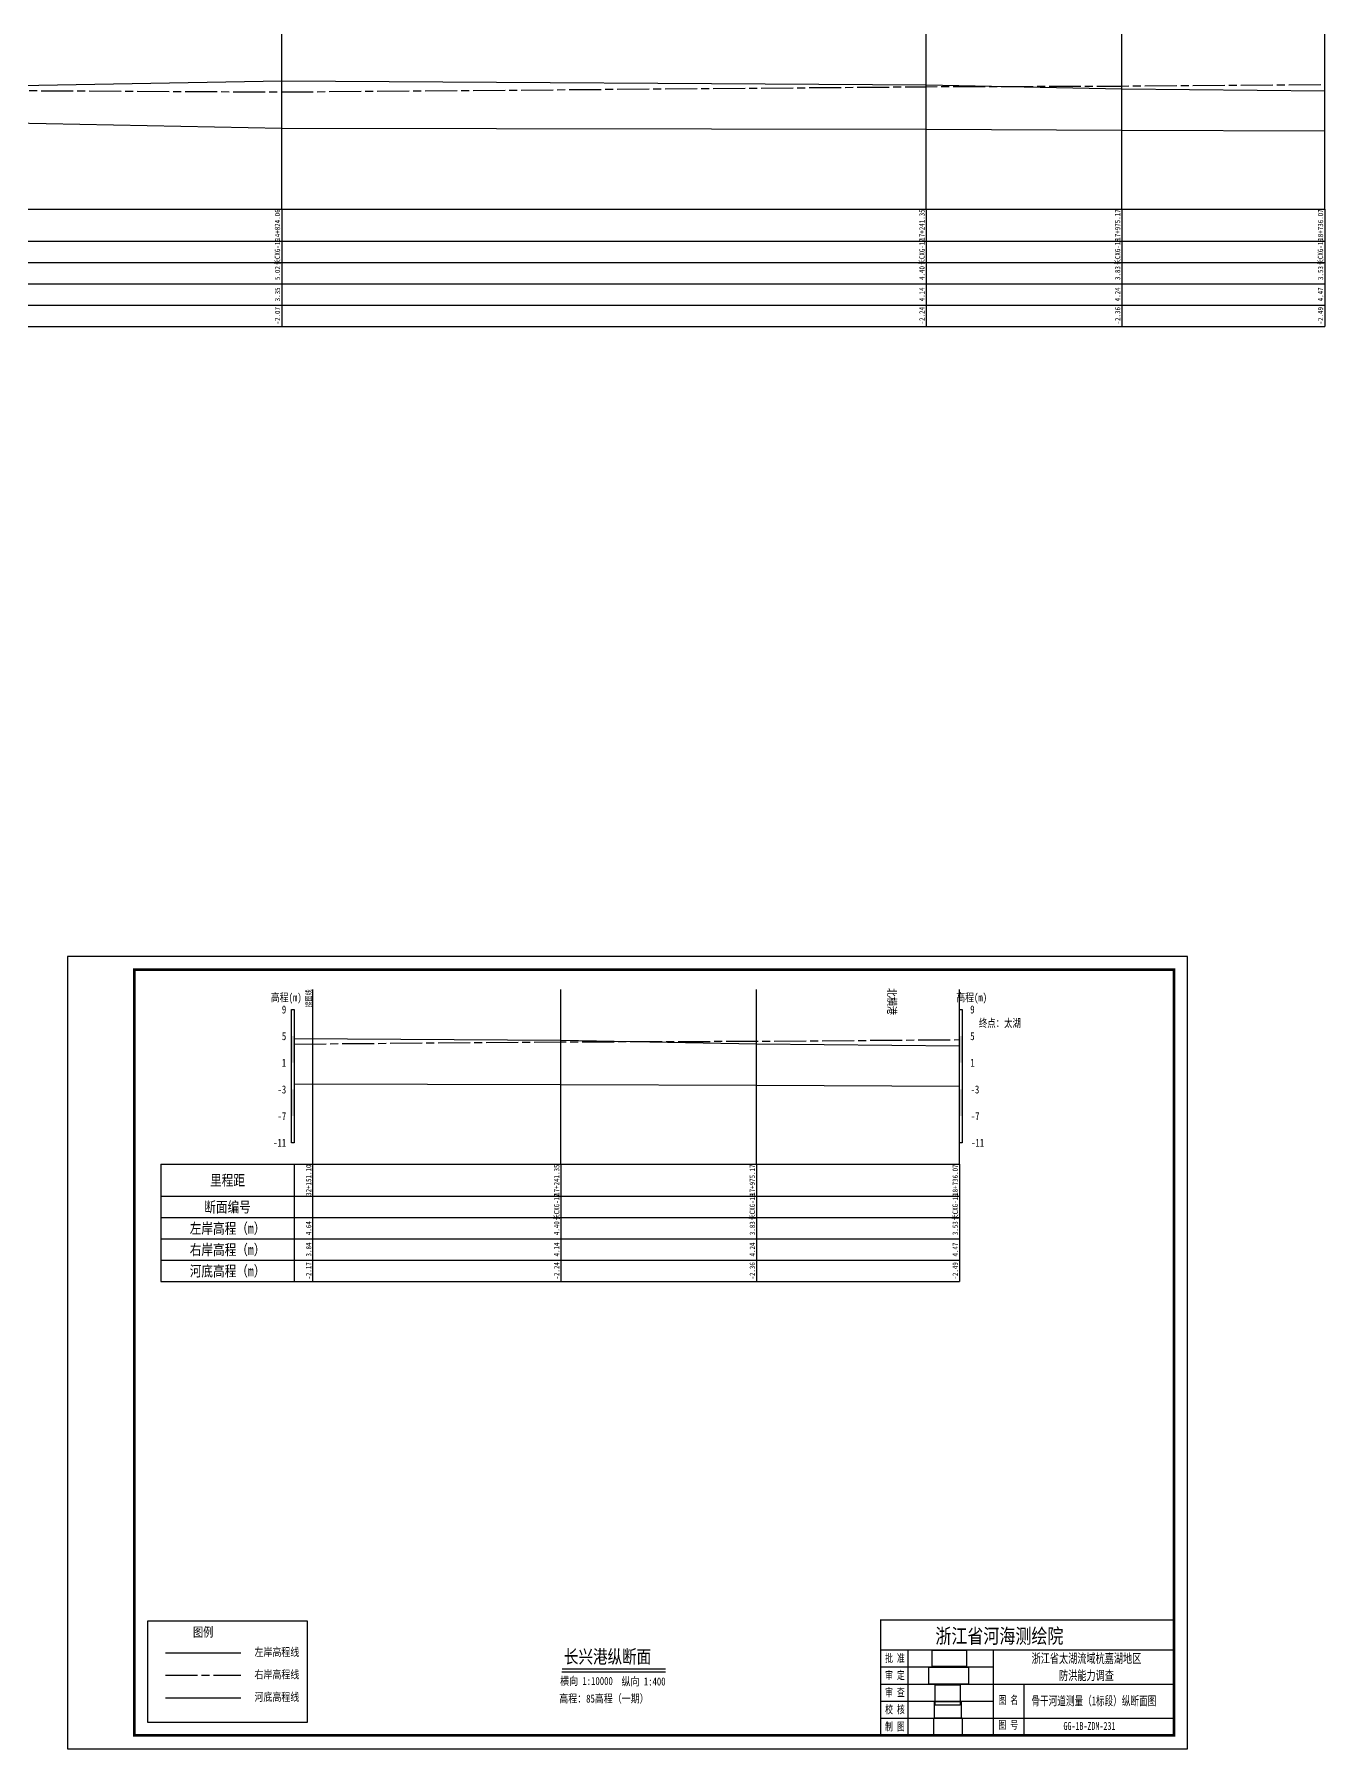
# Model space of a CAD drawing. Extents: x 529382 to 535342, y 3419646 to 3423811.
# Drawn here: x 534858 to 535342, y 3419646 to 3420289 of the extents above; entities that cross this region are included whole.
import ezdxf
from ezdxf.enums import TextEntityAlignment as Align

# ---------------------------------------------------------------- set-up
doc = ezdxf.new("R2010")
doc.units = 0
doc.header["$LTSCALE"] = 0.5
doc.linetypes.add('ACAD_ISO08W100', pattern=[36, 24, -3, 6, -3])
doc.layers.get('0').update_dxf_attribs({"linetype": 'CONTINUOUS'})
for name, color, linetype, lineweight in [('00右岸断面线', 5, 'ACAD_ISO08W100', 30), ('00左岸断面线', 6, 'CONTINUOUS', 30), ('00河底高程', 2, 'CONTINUOUS', 30), ('xxxx', 6, 'CONTINUOUS', 30)]:
    doc.layers.add(name, color=color, linetype=linetype, lineweight=lineweight)
for name, color, linetype in [('tab', 9, 'CONTINUOUS'), ('TEXT', 7, 'CONTINUOUS'), ('zdm1', 2, 'CONTINUOUS'), ('zh', 9, 'CONTINUOUS'), ('图框', 7, 'CONTINUOUS'), ('标注', 7, 'CONTINUOUS'), ('高程标尺', 3, 'CONTINUOUS')]:
    doc.layers.add(name, color=color, linetype=linetype)
doc.styles.add('HZ', font='fangsong_GB2312.ttf', dxfattribs={"width": 0.8})
doc.styles.add('tk2', font='fangsong_GB2312.ttf', dxfattribs={"width": 0.8})
doc.styles.add('交叉标注', font='fangsong_GB2312.ttf', dxfattribs={"width": 0.8})
doc.styles.add('黑体2', font='simhei.ttf', dxfattribs={"width": 0.75, "height": 3})
picture_1 = doc.add_image_def('image1.tif', size_in_pixel=(413, 175))
picture_2 = doc.add_image_def('image2.tif', size_in_pixel=(364, 223))
picture_3 = doc.add_image_def('image3.tif', size_in_pixel=(379, 181))
picture_4 = doc.add_image_def('image4.tif', size_in_pixel=(244, 153))
picture_5 = doc.add_image_def('image5.tif', size_in_pixel=(332, 273))

# ---------------------------------------------------------------- blocks, each defined once
blk = doc.blocks.new('A$C0B9647FD')
at = {"lineweight": 100, "const_width": 0.5}
blk.add_lwpolyline([(0, 43.28), (-110, 43.28), (-110, 0), (0, 0), (0, 43.28)], dxfattribs=at)
at = {"layer": 'TEXT', "color": 0}
for p, q in [((-110, 32.08, 0), (0, 32.08, 0)), ((-99.92, 32.08, 0), (-99.92, 6.42, 0)), ((-67.83, 32.08, 0), (-67.83, 6.42, 0)), ((-110, 25.67, 0), (-67.83, 25.67, 0)), ((-110, 19.25, 0), (-67.83, 19.25, 0)), ((-67.83, 19.25, 0), (0, 19.25, 0)), ((-56.35, 19.25, 0), (-56.35, 0, 0)), ((-110, 12.83, 0), (-67.83, 12.83, 0)), ((-110, 6.42, 0), (0, 6.42, 0)), ((-99.92, 6.42, 0), (-99.92, 0, 0)), ((-67.83, 6.42, 0), (-67.83, 0, 0))]:
    blk.add_line(p, q, dxfattribs=at)
at = {"layer": 'TEXT', "color": 7, "ltscale": 8, "style": 'tk2'}
for tag, p, height, width in [('浙江省水利水电技术咨询中心', (-89.53, 34.51, 0), 5.5, 0.8), ('批准', (-108.38, 27.45, 0), 3, 0.7), ('审定', (-108.38, 21.04, 0), 3, 0.7), ('审 查', (-108.38, 14.62, 0), 3, 0.7), ('图名', (-65.84, 11.75, 0), 3, 0.7), ('校 核', (-108.38, 8.2, 0), 3, 0.7), ('制 图', (-108.38, 1.79, 0), 3, 0.7), ('图号', (-65.89, 2.42, 0), 3, 0.7)]:
    blk.add_attdef(tag, p, '', height=height, dxfattribs=dict(at, width=width))
at = {"layer": 'TEXT', "color": 0, "style": 'tk2', "width": 0.7}
for tag, height, p in [('浙江省太湖流域杭嘉湖地区', 3.5, (-32.86, 28.9, -206.67)), ('防洪能力调查', 3.5, (-32.86, 22.5, -206.67)), ('骨干河道测量（*标段）水系图', 3.3, (-30.1, 12.93, -206.67)), ('HJH-01', 3, (-31.74, 3.53, -206.67))]:
    blk.add_attdef(tag, text='', height=height, dxfattribs=at).set_placement(p, align=Align.MIDDLE_CENTER)
blk = doc.blocks.new('A$C72737839')
at = {"linetype": 'Continuous'}
blk.add_lwpolyline([(59.94, 0), (59.94, 37.85), (0, 37.85)], dxfattribs=at)
at = {"linetype": 'Continuous', "flags": 128}
for points in [[(0, 37.85), (0, 0)], [(0, 0), (59.94, 0)]]:
    blk.add_lwpolyline(points, dxfattribs=at)
at = {"layer": '00右岸断面线', "color": 5, "lineweight": 30}
blk.add_line((6.73, 17.55), (35.02, 17.55), dxfattribs=at)
at = {"layer": '00河底高程', "color": 2, "lineweight": 30}
blk.add_line((6.73, 9.13), (35.02, 9.13), dxfattribs=at)
at = {"layer": 'xxxx', "color": 6, "lineweight": 30}
blk.add_line((6.73, 25.97), (35.02, 25.97), dxfattribs=at)
at = {"layer": 'tab', "color": 0, "style": 'HZ', "width": 0.8}
blk.add_text('图例', height=3.5, dxfattribs=at).set_placement((20.83, 33.8), align=Align.MIDDLE)
at = {"layer": 'zdm1', "linetype": 'Continuous', "style": 'HZ', "width": 0.8}
for s, p in [('左岸高程线', (48.5, 26.33)), ('右岸高程线', (48.5, 17.91)), ('河底高程线', (48.5, 9.49))]:
    blk.add_text(s, height=3, dxfattribs=at).set_placement(p, align=Align.MIDDLE)

msp = doc.modelspace()

# ---------------------------------------------------------------- linework, layer by layer
at = {"layer": '00右岸断面线', "flags": 128}
for points in [[(533494.05, 3420277.14), (533574.86, 3420272.24), (533664.99, 3420280.94), (533755.4, 3420271.81), (533842.79, 3420277.16), (534015.01, 3420268.06), (534085.43, 3420271.21), (534193.75, 3420270.29), (534280.71, 3420269.19), (534388.45, 3420271.41), (534472.47, 3420270.14), (534575.89, 3420269.34), (534675.26, 3420274.74), (534741.55, 3420269.81), (534823.96, 3420267.79), (534950.35, 3420267.11), (535192.08, 3420269.09), (535265.46, 3420269.34), (535341.55, 3420269.91)], [(534955.05, 3419910.21), (535055.08, 3419911.02), (535128.46, 3419911.27), (535204.55, 3419911.85), (535204.55, 3419911.85)]]:
    msp.add_lwpolyline(points, dxfattribs=at)
at = {"layer": '00左岸断面线', "flags": 128}
for points in [[(533494.05, 3420273.16), (533574.86, 3420272.29), (533664.99, 3420279.54), (533755.4, 3420275.61), (533842.79, 3420272.94), (534015.01, 3420267.49), (534085.43, 3420270.06), (534193.75, 3420270.36), (534280.71, 3420271.41), (534388.45, 3420271.59), (534472.47, 3420270.61), (534575.89, 3420274.91), (534675.26, 3420275.69), (534741.55, 3420273.49), (534823.96, 3420269.04), (534950.35, 3420271.29), (535192.08, 3420269.74), (535265.46, 3420268.31), (535341.55, 3420267.56)], [(534955.05, 3419912.32), (535055.08, 3419911.67), (535128.46, 3419910.25), (535204.55, 3419909.5), (535204.55, 3419909.5)]]:
    msp.add_lwpolyline(points, dxfattribs=at)
at = {"layer": '00河底高程', "flags": 128}
for points in [[(533494.05, 3420252.84), (533574.86, 3420249.09), (533664.99, 3420252.51), (533755.4, 3420253.09), (533842.79, 3420253.01), (534015.01, 3420252.89), (534085.43, 3420253.71), (534193.75, 3420253.11), (534280.71, 3420253.56), (534388.45, 3420253.01), (534472.47, 3420253.64), (534575.89, 3420253.04), (534675.26, 3420255.41), (534741.55, 3420253.59), (534823.96, 3420256.06), (534950.35, 3420253.56), (535192.08, 3420253.14), (535265.46, 3420252.84), (535341.55, 3420252.51)], [(534955.05, 3419895.25), (535055.08, 3419895.07), (535128.46, 3419894.77), (535204.55, 3419894.45), (535204.55, 3419894.45)]]:
    msp.add_lwpolyline(points, dxfattribs=at)
at = {"layer": 'tab'}
for p, q in [((533432.05, 3420223.24), (535341.55, 3420223.24)), ((534950.35, 3420223.24), (534950.35, 3420179.24)), ((535192.08, 3420223.24), (535192.08, 3420179.24)), ((535265.46, 3420223.24), (535265.46, 3420179.24)), ((535341.55, 3420223.24), (535341.55, 3420179.24)), ((533432.05, 3420211.24), (535341.55, 3420211.24)), ((533432.05, 3420203.24), (535341.55, 3420203.24)), ((533432.05, 3420195.24), (535341.55, 3420195.24)), ((533432.05, 3420187.24), (535341.55, 3420187.24)), ((533432.05, 3420179.24), (535341.55, 3420179.24)), ((534905.05, 3419865.17), (535204.55, 3419865.17)), ((534905.05, 3419865.17), (534905.05, 3419821.17)), ((534955.05, 3419865.17), (534955.05, 3419821.17)), ((534962.05, 3419821.17), (534962.05, 3419865.17)), ((535055.08, 3419865.17), (535055.08, 3419821.17)), ((535128.46, 3419865.17), (535128.46, 3419821.17)), ((535204.55, 3419865.17), (535204.55, 3419821.17)), ((534905.05, 3419853.17), (535204.55, 3419853.17)), ((534905.05, 3419845.17), (535204.55, 3419845.17)), ((534905.05, 3419837.17), (535204.55, 3419837.17)), ((534905.05, 3419829.17), (535204.55, 3419829.17)), ((534905.05, 3419821.17), (535204.55, 3419821.17))]:
    msp.add_line(p, q, dxfattribs=at)
at = {"layer": 'zh', "color": 6}
for p, q in [((534950.35, 3420223.24), (534950.35, 3420288.74)), ((535192.08, 3420223.24), (535192.08, 3420288.74)), ((535265.46, 3420223.24), (535265.46, 3420288.74)), ((535341.55, 3420223.24), (535341.55, 3420288.74)), ((535055.08, 3419865.17), (535055.08, 3419930.67)), ((535128.46, 3419865.17), (535128.46, 3419930.67)), ((535204.55, 3419865.17), (535204.55, 3419930.67))]:
    msp.add_line(p, q, dxfattribs=at)
at = {"layer": 'zh'}
msp.add_line((534962.05, 3419865.17), (534962.05, 3419930.67), dxfattribs=at)
at = {"layer": '图框', "flags": 128}
msp.add_lwpolyline([(534870.05, 3419646.03), (535290.05, 3419646.03), (535290.05, 3419943.03), (534870.05, 3419943.03)], close=True, dxfattribs=at)
at = {"layer": '图框', "const_width": 1, "flags": 128}
msp.add_lwpolyline([(534895.05, 3419651.03), (535285.05, 3419651.03), (535285.05, 3419938.03), (534895.05, 3419938.03)], close=True, dxfattribs=at)
at = {"layer": '图框', "color": 0, "const_width": 0.5, "flags": 128}
msp.add_lwpolyline([(535055.46, 3419675.9), (535094.31, 3419675.9)], dxfattribs=at)
at = {"layer": '图框', "color": 0, "flags": 128}
msp.add_lwpolyline([(535055.46, 3419674.9), (535094.31, 3419674.9)], dxfattribs=at)
at = {"layer": '高程标尺', "flags": 128}
for points in [[(534954.05, 3419873.17), (534954.05, 3419923.17), (534955.05, 3419923.17), (534955.05, 3419873.17)], [(535204.55, 3419873.17), (535204.55, 3419923.17), (535205.55, 3419923.17), (535205.55, 3419873.17)]]:
    msp.add_lwpolyline(points, close=True, dxfattribs=at)
at = {"layer": '高程标尺'}
for points in [[(534954.05, 3419903.17), (534955.05, 3419903.17), (534954.05, 3419913.17), (534955.05, 3419913.17)], [(535204.55, 3419903.17), (535205.55, 3419903.17), (535204.55, 3419913.17), (535205.55, 3419913.17)], [(534954.05, 3419883.17), (534955.05, 3419883.17), (534954.05, 3419893.17), (534955.05, 3419893.17)], [(535204.55, 3419883.17), (535205.55, 3419883.17), (535204.55, 3419893.17), (535205.55, 3419893.17)]]:
    msp.add_solid(points, dxfattribs=at)

# ---------------------------------------------------------------- block references
at = {"layer": '图框', "linetype": 'Continuous'}
msp.add_blockref('A$C72737839', (534900.05, 3419656.03), dxfattribs=at)
msp.add_blockref('A$C0B9647FD', (535285.05, 3419651.03), dxfattribs=at).add_auto_attribs({'图号': '图 号', '图名': '图 名', '批准': '批 准', '校 核': '校 核', '审 查': '审 查', '审定': '审 定', '制 图': '制 图', '浙江省水利水电技术咨询中心': '浙江省河海测绘院', 'HJH-01': 'GG-1B-ZDM-231', '骨干河道测量（*标段）水系图': '骨干河道测量（1标段）纵断面图', '浙江省太湖流域杭嘉湖地区': '浙江省太湖流域杭嘉湖地区', '防洪能力调查': '防洪能力调查'})

# ---------------------------------------------------------------- texts
at = {"layer": 'tab', "color": 3, "style": 'HZ', "width": 0.8}
for s, p in [('14+824.06', (534950.35, 3420217.24)), ('17+241.35', (535192.08, 3420217.24)), ('17+975.17', (535265.46, 3420217.24)), ('18+736.07', (535341.55, 3420217.24)), ('长CXG-16', (534950.35, 3420207.24)), ('长CXG-17', (535192.08, 3420207.24)), ('长CXG-18', (535265.46, 3420207.24)), ('长CXG-19', (535341.55, 3420207.24)), ('5.02', (534950.35, 3420199.24)), ('4.40', (535192.08, 3420199.24)), ('3.83', (535265.46, 3420199.24)), ('3.53', (535341.55, 3420199.24)), ('3.35', (534950.35, 3420191.24)), ('4.14', (535192.08, 3420191.24)), ('4.24', (535265.46, 3420191.24)), ('4.47', (535341.55, 3420191.24)), ('-2.07', (534950.35, 3420183.24)), ('-2.24', (535192.08, 3420183.24)), ('-2.36', (535265.46, 3420183.24)), ('-2.49', (535341.55, 3420183.24)), ('32+151.10', (534962.05, 3419859.17)), ('17+241.35', (535055.08, 3419859.17)), ('17+975.17', (535128.46, 3419859.17)), ('18+736.07', (535204.55, 3419859.17)), ('长CXG-17', (535055.08, 3419849.17)), ('长CXG-18', (535128.46, 3419849.17)), ('长CXG-19', (535204.55, 3419849.17)), ('4.64', (534962.05, 3419841.17)), ('4.40', (535055.08, 3419841.17)), ('3.83', (535128.46, 3419841.17)), ('3.53', (535204.55, 3419841.17)), ('3.84', (534962.05, 3419833.17)), ('4.14', (535055.08, 3419833.17)), ('4.24', (535128.46, 3419833.17)), ('4.47', (535204.55, 3419833.17)), ('-2.17', (534962.05, 3419825.17)), ('-2.24', (535055.08, 3419825.17)), ('-2.36', (535128.46, 3419825.17)), ('-2.49', (535204.55, 3419825.17))]:
    msp.add_text(s, height=2, rotation=90, dxfattribs=at).set_placement(p, align=Align.BOTTOM_CENTER)
for s, p in [('里程距', (534930.05, 3419859.17)), ('断面编号', (534930.05, 3419849.17)), ('左岸高程（m）', (534930.05, 3419841.17)), ('右岸高程（m）', (534930.05, 3419833.17)), ('河底高程（m）', (534930.05, 3419825.17))]:
    msp.add_text(s, height=3.999, dxfattribs=at).set_placement(p, align=Align.MIDDLE)
at = {"layer": 'zh', "color": 3, "style": 'HZ', "width": 0.8}
msp.add_text('接图线', height=2, rotation=90, dxfattribs=at).set_placement((534962.05, 3419930.67), align=Align.BOTTOM_RIGHT)
at = {"layer": '图框', "color": 0, "style": 'HZ', "width": 0.8}
msp.add_text('长兴港纵断面', height=5, dxfattribs=at).set_placement((535072.57, 3419680.63), align=Align.MIDDLE)
for s, p in [('横向 1:10000', (535054.77, 3419669.92)), ('纵向 1:400', (535077.82, 3419669.74)), ('高程：85高程（一期）', (535054.46, 3419663.33))]:
    msp.add_text(s, height=3, dxfattribs=at).set_placement(p)
at = {"layer": '标注', "linetype": 'Continuous', "style": '交叉标注', "width": 0.8}
msp.add_text('北横港', height=3, rotation=270, dxfattribs=at).set_placement((535177.71, 3419931.23))
at = {"layer": '标注', "linetype": 'Continuous', "style": '黑体2', "width": 0.75}
msp.add_text('终点：太湖', height=3, dxfattribs=at).set_placement((535219.73, 3419918.14), align=Align.MIDDLE)
at = {"layer": '高程标尺', "style": 'HZ', "width": 0.8}
for p in [(534952.05, 3419926.17), (535209.11, 3419926.17)]:
    msp.add_text('高程(m)', height=3, dxfattribs=at).set_placement(p, align=Align.CENTER)
for s, p in [('9', (534952.05, 3419923.17)), ('9', (535210.22, 3419923.17)), ('5', (534952.05, 3419913.17)), ('5', (535210.22, 3419913.17)), ('1', (534952.05, 3419903.17)), ('1', (535210.26, 3419903.17)), ('-3', (534952.05, 3419893.17)), ('-3', (535212, 3419893.17)), ('-7', (534952.05, 3419883.17)), ('-7', (535212.07, 3419883.17)), ('-11', (534952.05, 3419873.17)), ('-11', (535213.82, 3419873.17))]:
    msp.add_text(s, height=3, dxfattribs=at).set_placement(p, align=Align.MIDDLE_RIGHT)

# ---------------------------------------------------------------- pictures from other files: only their frames are drawn
at = {"linetype": 'Continuous'}
image = msp.add_image(picture_3, insert=(535194.36, 3419676.83), size_in_units=(12.82, 6.12), dxfattribs=at)
image.dxf.flags = 15
image = msp.add_image(picture_1, insert=(535193.07, 3419670.28, 0), size_in_units=(14.89, 6.31), dxfattribs=at)
image.dxf.flags = 15
image = msp.add_image(picture_4, insert=(535195.17, 3419657.48), size_in_units=(10.01, 6.28), dxfattribs=at)
image.dxf.flags = 15
image = msp.add_image(picture_5, insert=(535195.46, 3419662.35), size_in_units=(9.33, 7.67), dxfattribs=at)
image.dxf.flags = 15
image = msp.add_image(picture_2, insert=(535194.99, 3419651.04), size_in_units=(10.62, 6.51), dxfattribs=at)
image.dxf.flags = 15

doc.saveas('drawing.dxf')
